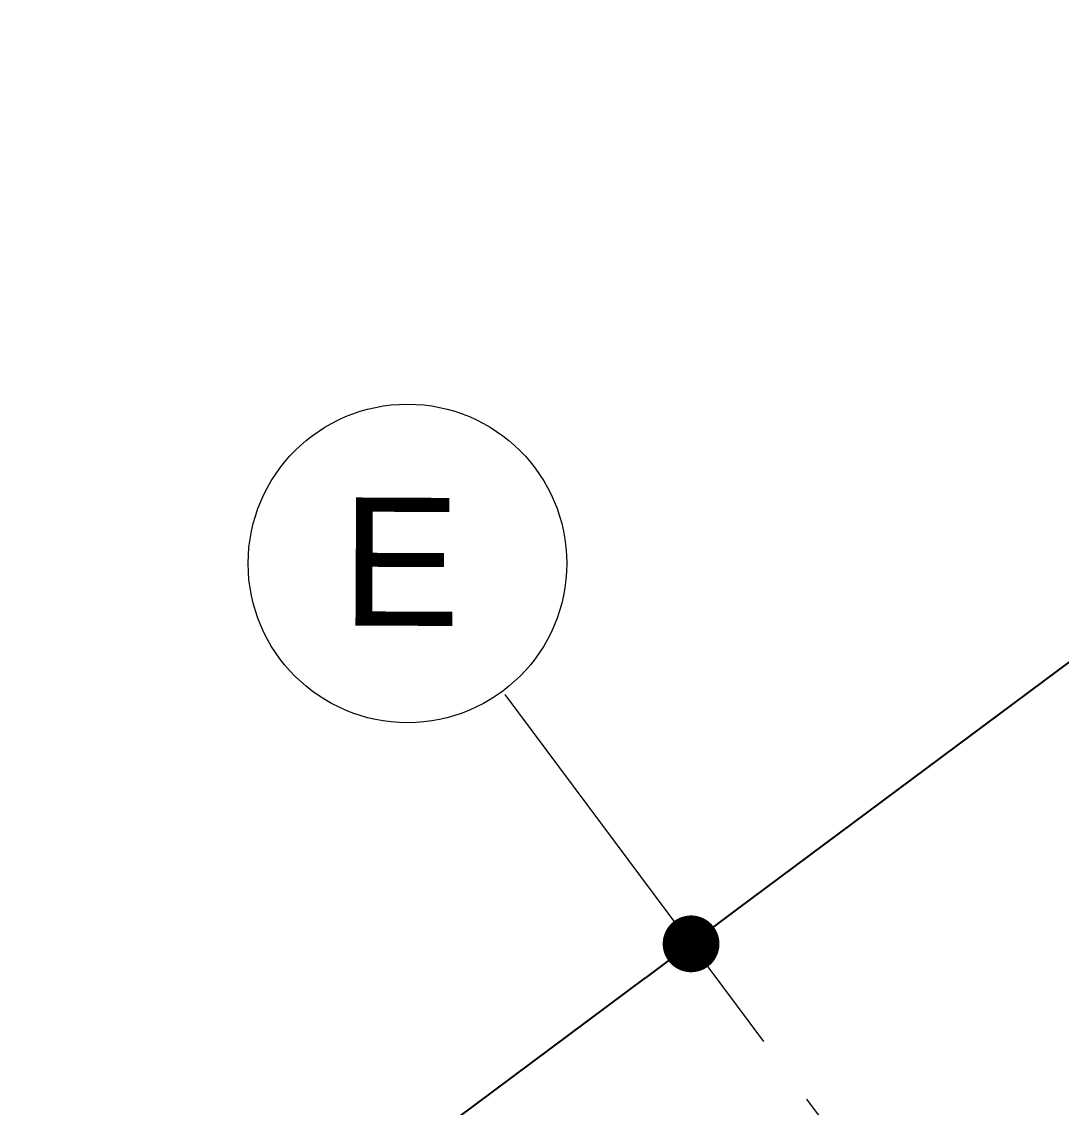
# Model space of a CAD drawing. Header units: metres. Extents: x -466 to 1322, y -1072 to 50.
# Drawn here: x 816.258 to 820.833, y -188.506 to -183.727 of the extents above; entities that cross this region are included whole.
import ezdxf

# ---------------------------------------------------------------- set-up
doc = ezdxf.new("R2010")
doc.units = ezdxf.units.M
doc.linetypes.add('CENTER2', pattern=[28.575, 19.05, -3.175, 3.175, -3.175])
for name, color, linetype, lineweight in [('A - TXT 100 -1', 2, 'Continuous', 0), ('A-COTAS', 41, 'Continuous', 0), ('A-EJES', 61, 'CENTER2', 0)]:
    doc.layers.add(name, color=color, linetype=linetype, lineweight=lineweight)
doc.styles.get("Standard").update_dxf_attribs({"font": 'arial.ttf'})
doc.styles.add('Style-Arial', font='arial.ttf')
doc.dimstyles.new('ISO-25', dxfattribs={"dimscale": 0.1, "dimtxt": 2.5, "dimasz": 2.5, "dimexe": 1.25, "dimexo": 0.625, "dimtad": 1, "dimdsep": 46, "dimtxsty": 'Standard', "dimblk": 'DOT', "dimcen": 2.5, "dimadec": 0, "dimazin": 0, "dimtfac": 1, "dimtmove": 0, "dimatfit": 3, "dimfxl": 1, "dimarcsym": 0})

# ---------------------------------------------------------------- blocks, each defined once
blk = doc.blocks.new('_Dot')
at = {"color": 0, "linetype": 'ByBlock', "lineweight": -2}
blk.add_line((-0.5, 0), (-1, 0), dxfattribs=at)
at = {"color": 0, "linetype": 'ByBlock', "const_width": 0.5}
blk.add_lwpolyline([(-0.25, 0, 1), (0.25, 0, 1)], format="xyb", close=True, dxfattribs=at)
blk = doc.blocks.new('*D75')
at = {"layer": 'A-COTAS', "color": 0, "lineweight": -2, "transparency": 16777216}
for p, q in [((819.1664, -187.7362), (819.1291, -187.6861)), ((814.3528, -191.4021), (819.0034, -187.9357)), ((814.115, -191.5014), (814.0776, -191.4513))]:
    blk.add_line(p, q, dxfattribs=at)
at = {"layer": 'Defpoints', "color": 0, "transparency": 16777216}
for p in [(819.2038, -187.7863), (819.2038, -187.7863), (814.1523, -191.5515)]:
    blk.add_point(p, dxfattribs=at)
at = {"layer": 'A-COTAS', "color": 0, "lineweight": -2, "transparency": 16777216, "xscale": 0.25, "yscale": 0.25, "zscale": 0.25}
for p, rotation in [((819.2038, -187.7863), 36.69961024407372), ((814.1523, -191.5515), 216.6996102440737)]:
    blk.add_blockref('_Dot', p, dxfattribs=dict(at, rotation=rotation))
at = {"layer": 'A-COTAS', "color": 0, "transparency": 16777216, "insert": (816.5644, -189.5164), "char_height": 0.25, "attachment_point": 5, "rotation": 36.6996}
blk.add_mtext('6.3', dxfattribs=at)
blk = doc.blocks.new('*D76')
at = {"layer": 'A-COTAS', "color": 0, "lineweight": -2, "transparency": 16777216}
for p, q in [((826.8654, -182.0016), (826.8262, -181.949)), ((819.4042, -187.6369), (826.7004, -182.1986)), ((819.1664, -187.7362), (819.1291, -187.6861))]:
    blk.add_line(p, q, dxfattribs=at)
at = {"layer": 'Defpoints', "color": 0, "transparency": 16777216}
for p in [(826.9009, -182.0492), (826.9028, -182.0517), (819.2038, -187.7863)]:
    blk.add_point(p, dxfattribs=at)
at = {"layer": 'A-COTAS', "color": 0, "lineweight": -2, "transparency": 16777216, "xscale": 0.25, "yscale": 0.25, "zscale": 0.25}
for p, rotation in [((826.9009, -182.0492), 36.69961024407372), ((819.2038, -187.7863), 216.6996102440737)]:
    blk.add_blockref('_Dot', p, dxfattribs=dict(at, rotation=rotation))
at = {"layer": 'A-COTAS', "color": 0, "transparency": 16777216, "insert": (822.9387, -184.7653), "char_height": 0.25, "attachment_point": 5, "rotation": 36.6996}
blk.add_mtext('9.6', dxfattribs=at)

msp = doc.modelspace()

# ---------------------------------------------------------------- linework, layer by layer
at = {"layer": 'A - TXT 100 -1'}
msp.add_circle((817.9556, -186.1117), 0.7011, dxfattribs=at)
at = {"layer": 'A-EJES', "ltscale": 0.1}
msp.add_line((826.3546, -197.38), (818.3746, -186.6739), dxfattribs=at)

# ---------------------------------------------------------------- texts
at = {"layer": 'A - TXT 100 -1', "style": 'Style-Arial'}
msp.add_text('E', height=0.5637, rotation=359.7227, dxfattribs=at).set_placement((817.6621, -186.3848))

# ---------------------------------------------------------------- dimensions: what is measured, and where the dimension line sits
at = {"layer": 'A-COTAS'}
dim = msp.add_linear_dim(base=(826.9009, -182.0492), p1=(819.2038, -187.7863), p2=(826.9028, -182.0517), angle=36.6996, dimstyle='ISO-25', override={"dimtmove": 1}, dxfattribs=at)
dim.commit()
dim.dimension.update_dxf_attribs({"geometry": '*D76', "text_midpoint": (822.9387, -184.7653)})
dim = msp.add_linear_dim(base=(819.2038, -187.7863), p1=(814.1523, -191.5515), p2=(819.2038, -187.7863), angle=36.6996, dimstyle='ISO-25', dxfattribs=at)
dim.commit()
dim.dimension.update_dxf_attribs({"geometry": '*D75', "text_midpoint": (816.5644, -189.5164)})

doc.saveas('drawing.dxf')
